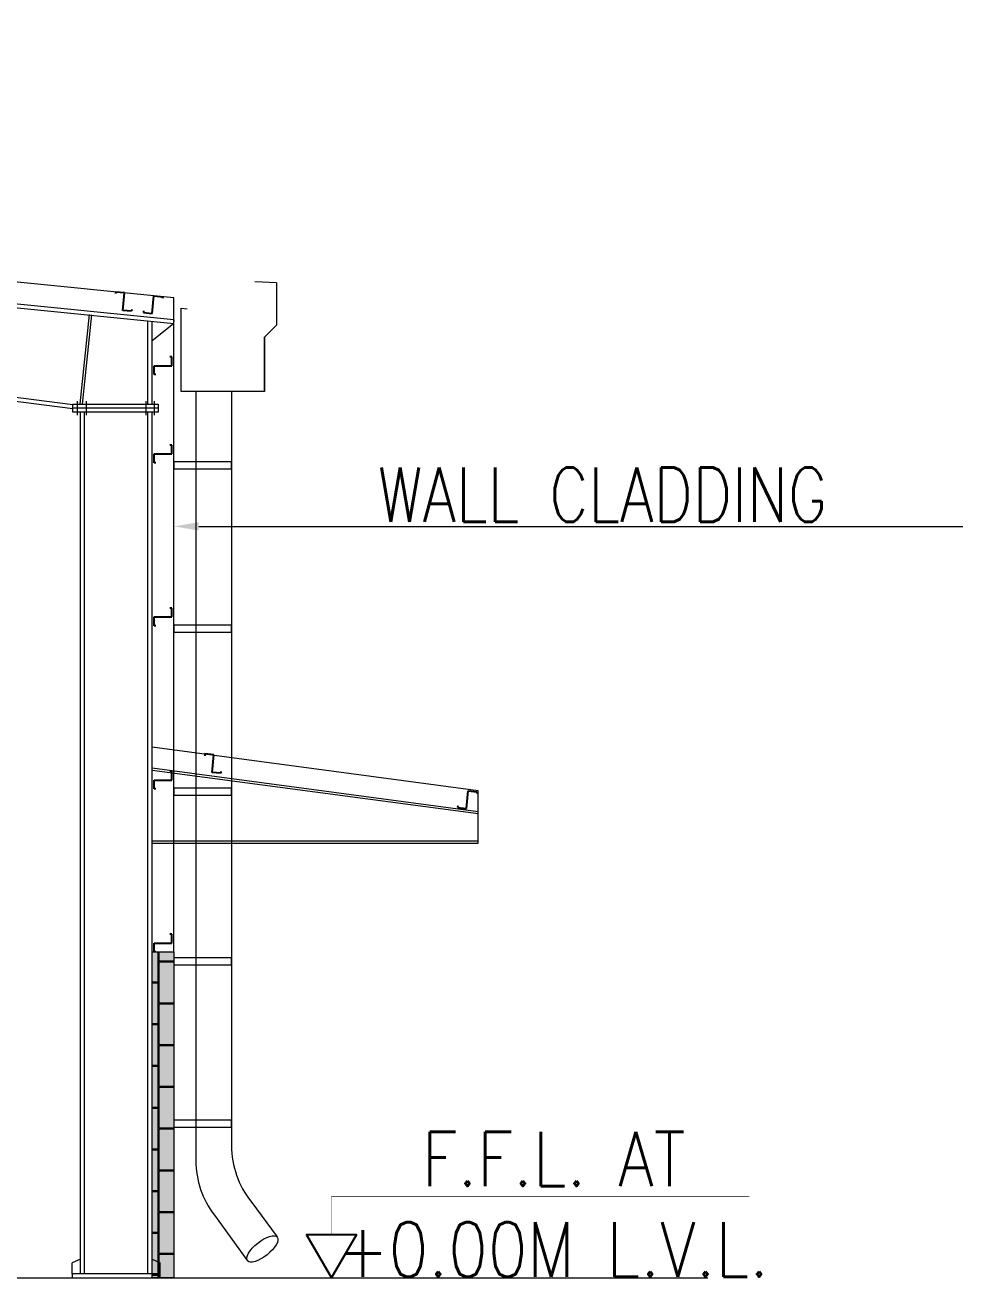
# Model space of a CAD drawing. Header units: millimetres. Extents: x 68421 to 1479662, y -51504 to 144751.
# Drawn here: x 631550 to 640173, y 73240 to 84764 of the extents above; entities that cross this region are included whole.
import ezdxf

# ---------------------------------------------------------------- set-up
doc = ezdxf.new("R2010")
doc.units = ezdxf.units.MM
doc.header["$LTSCALE"] = 0.35
doc.header["$MEASUREMENT"] = 0
doc.linetypes.add('CENTER', pattern=[6884.562, 4302.852, -860.57, 860.57, -860.57])
doc.linetypes.add('CONTIN', pattern=[0, 0, 0])
doc.layers.get('0').update_dxf_attribs({"linetype": 'CONTIN'})
doc.styles.add('ROMANT', font='simplex.shx')

msp = doc.modelspace()

# ---------------------------------------------------------------- hatches: boundary and pattern name
at = {"lineweight": 0}
msp.add_hatch(color=254, dxfattribs=at).paths.add_polyline_path([(632716.78451, 73239.66906), (632716.78451, 76239.66906), (632916.79799, 76239.66906), (632916.79799, 73239.66906)])

# ---------------------------------------------------------------- linework, layer by layer
at = {"color": 5, "lineweight": 0}
for p, q in [((632916.79799, 82254.57323), (607826.79799, 84763.57359)), ((632916.79799, 76239.66906), (632916.79799, 82254.57323)), ((632716.79675, 78125.45514), (635716.79675, 77724.19271))]:
    msp.add_line(p, q, dxfattribs=at)
at = {"lineweight": 0}
for p, q in [((632916.79799, 82015.28574), (627364.81468, 82570.48421)), ((632916.79799, 82053.57606), (627368.65557, 82608.38937)), ((632137.76405, 82102.35856), (632052.02419, 81280.52846)), ((632077.24257, 81277.49626), (632162.98232, 82099.32626)), ((632678.69426, 81277.76966), (632678.69826, 82039.09572)), ((632716.79426, 81277.76966), (632716.79827, 82035.28572)), ((631987.59413, 81232.91749), (627289.90676, 81831.94646)), ((631987.59413, 81271.49228), (627293.70412, 81869.92006)), ((631987.59413, 81277.76866), (632773.94423, 81277.76966)), ((631987.59413, 81201.56946), (631987.59413, 81277.76866)), ((632028.99416, 81303.16906), (632028.99428, 81176.16906)), ((632111.31923, 81303.17006), (632111.31929, 81176.17006)), ((632659.64421, 81303.17006), (632659.6443, 81176.17006)), ((632735.84422, 81303.17006), (632735.8443, 81176.17006)), ((632773.94423, 81277.76966), (632773.94429, 81201.56946)), ((632773.94426, 81239.67006), (631987.59413, 81239.66906)), ((632773.94429, 81201.56946), (631987.59413, 81201.56946)), ((632057.69609, 73277.76914), (632057.69426, 81201.56946)), ((632095.79609, 73277.76913), (632095.79426, 81201.56946)), ((632678.6961, 79302.76916), (632678.69426, 81201.56946)), ((632716.79609, 79302.76916), (632716.79426, 81201.56946)), ((632678.69799, 73277.76906), (632678.6961, 79335.56896)), ((632716.79799, 73277.76905), (632716.79609, 79335.56896)), ((632057.69607, 73411.58598), (631981.496, 73379.36914)), ((632716.79791, 73411.58593), (632792.99796, 73379.36906)), ((631981.496, 73277.76914), (631981.496, 73379.36914)), ((632792.99796, 73277.76906), (632792.99796, 73379.36906)), ((632792.99796, 73277.76906), (631981.496, 73277.76914)), ((631981.496, 73277.76914), (631981.496, 73239.66914)), ((631981.496, 73239.66914), (632792.99796, 73239.66906)), ((632716.79799, 73277.76905), (632057.69607, 73277.76915)), ((632792.99796, 73239.66906), (632792.99796, 73277.76906))]:
    msp.add_line(p, q, dxfattribs=at)
at = {"color": 4, "linetype": 'Continuous', "lineweight": 0}
for p, q in [((633861.03254, 82392.30577), (633661.15359, 82402.78099)), ((633861.03254, 82392.30577), (633861.03254, 82003.1189)), ((632985.60706, 81393.05216), (632985.60706, 82159.0646)), ((633749.83628, 81891.92265), (633861.03254, 82003.1189)), ((633749.83628, 81891.92265), (633749.83628, 81393.05216)), ((633749.83628, 81393.05216), (633749.83628, 81891.92265)), ((633749.83628, 81393.05216), (632985.60706, 81393.05216)), ((633120.06944, 81393.05216), (633120.06944, 74455.57859)), ((633448.16996, 81393.05216), (633448.16996, 74455.57859)), ((633120.06944, 74455.57859), (633120.06944, 74319.00579)), ((633626.14861, 73944.54763), (633866.16771, 73618.71385)), ((633290.61977, 73817.4883), (633594.19699, 73397.50923))]:
    msp.add_line(p, q, dxfattribs=at)
at = {"extrusion": (0, 0, -1)}
for p, q in [((632383.17186, 82307.93585), (632381.56089, 82291.82619)), ((632464.04848, 82299.84819), (632383.17186, 82307.93585)), ((632447.93883, 82138.75167), (632464.04848, 82299.84819)), ((632718.56121, 82111.68943), (632734.67087, 82272.78595)), ((632734.67087, 82272.78595), (632815.54749, 82264.69828)), ((632815.54749, 82264.69828), (632813.93653, 82248.58862)), ((632528.81545, 82130.66401), (632447.93883, 82138.75167)), ((632530.42642, 82146.77366), (632528.81545, 82130.66401)), ((632639.29556, 82135.88675), (632637.68459, 82119.77709)), ((632637.68459, 82119.77709), (632718.56121, 82111.68943)), ((632897.74559, 81710.9491), (632881.55558, 81710.9491)), ((632897.74561, 81629.6691), (632897.74559, 81710.9491)), ((632735.84561, 81629.66906), (632897.74561, 81629.6691)), ((632735.84563, 81548.38906), (632735.84561, 81629.66906)), ((632752.03563, 81548.38907), (632735.84563, 81548.38906)), ((632897.74559, 80900.9491), (632881.55558, 80900.9491)), ((632897.74561, 80819.6691), (632897.74559, 80900.9491)), ((632735.84561, 80819.66906), (632897.74561, 80819.6691)), ((632735.84563, 80738.38906), (632735.84561, 80819.66906)), ((632752.03563, 80738.38907), (632735.84563, 80738.38906)), ((632897.74604, 79400.9491), (632881.55604, 79400.9491)), ((632897.74607, 79319.6691), (632897.74604, 79400.9491)), ((632735.84607, 79319.66906), (632897.74607, 79319.6691)), ((632735.84609, 79238.38906), (632735.84607, 79319.66906)), ((632752.03609, 79238.38907), (632735.84609, 79238.38906)), ((633203.5688, 78058.9824), (633201.95784, 78042.87274)), ((633284.44543, 78050.89474), (633203.5688, 78058.9824)), ((633268.33577, 77889.79822), (633284.44543, 78050.89474)), ((632735.84654, 77819.66906), (632897.74654, 77819.6691)), ((632735.84656, 77738.38906), (632735.84654, 77819.66906)), ((632897.74652, 77900.9491), (632881.55651, 77900.9491)), ((632897.74654, 77819.6691), (632897.74652, 77900.9491)), ((633349.2124, 77881.71055), (633268.33577, 77889.79822)), ((633350.82336, 77897.8202), (633349.2124, 77881.71055)), ((632752.03656, 77738.38907), (632735.84656, 77738.38906)), ((635606.92458, 77559.03936), (635623.0342, 77720.13555)), ((635623.0342, 77720.13555), (635703.91082, 77712.04789)), ((635703.91082, 77712.04789), (635702.29986, 77695.93826)), ((635527.65892, 77583.23664), (635526.04795, 77567.12702)), ((635526.04795, 77567.12702), (635606.92458, 77559.03936)), ((632735.84701, 76319.66906), (632897.74701, 76319.6691)), ((632735.84703, 76238.38906), (632735.84701, 76319.66906)), ((632897.74699, 76400.9491), (632881.55698, 76400.9491)), ((632897.74701, 76319.6691), (632897.74699, 76400.9491)), ((632752.03703, 76238.38907), (632735.84703, 76238.38906))]:
    msp.add_line(p, q, dxfattribs=at)
at = {"linetype": 'Continuous', "lineweight": 0}
for p, q in [((632916.79799, 82053.57606), (632913.00686, 82015.66485)), ((632913.00686, 82015.66485), (632716.79747, 81859.13593)), ((582016.79799, 73239.66906), (632916.79799, 73239.66906)), ((632916.79799, 73239.66906), (637827.70717, 73239.66906))]:
    msp.add_line(p, q, dxfattribs=at)
at = {"linetype": 'CENTER', "lineweight": 0, "ltscale": 100}
msp.add_line((632985.60706, 82159.0646), (633038.80149, 82153.74516), dxfattribs=at)
at = {"color": 5, "linetype": 'CENTER', "lineweight": 0, "ltscale": 100}
for p, q in [((633448.16931, 80745.23789), (632916.79917, 80745.23758)), ((632916.79917, 80745.23758), (632916.79917, 80680.85908)), ((632916.79917, 80680.85908), (633448.16931, 80680.85939)), ((633448.16931, 80680.85939), (633448.16931, 80745.23789)), ((633448.16931, 79245.23789), (632916.79917, 79245.23758)), ((632916.79917, 79245.23758), (632916.79917, 79180.85908)), ((632916.79917, 79180.85908), (633448.16931, 79180.85939)), ((633448.16931, 79180.85939), (633448.16931, 79245.23789)), ((633448.16931, 77745.23789), (632916.79917, 77745.23758)), ((632916.79917, 77745.23758), (632916.79917, 77680.85908)), ((632916.79917, 77680.85908), (633448.16931, 77680.85939)), ((633448.16931, 77680.85939), (633448.16931, 77745.23789)), ((633448.16931, 76184.23789), (632916.79917, 76184.23758)), ((632916.79917, 76184.23758), (632916.79917, 76119.85908)), ((633448.16931, 76119.85939), (633448.16931, 76184.23789)), ((632916.79917, 76119.85908), (633448.16931, 76119.85939)), ((633448.16931, 74691.23789), (632916.79917, 74691.23758)), ((632916.79917, 74691.23758), (632916.79917, 74626.85908)), ((633448.16931, 74626.85939), (633448.16931, 74691.23789)), ((632916.79917, 74626.85908), (633448.16931, 74626.85939))]:
    msp.add_line(p, q, dxfattribs=at)
at = {"color": 6, "linetype": 'Continuous', "lineweight": 0}
msp.add_line((633146.79799, 80152.68865), (640172.79799, 80152.68865), dxfattribs=at)
at = {"color": 7, "lineweight": 0}
for p, q in [((632716.79675, 77931.11545), (635716.79675, 77531.11545)), ((632716.79675, 77911.0157), (635716.79675, 77511.0157)), ((632716.79675, 77259.66906), (635714.79675, 77259.66906)), ((632716.79675, 77239.66906), (635716.79675, 77239.66906))]:
    msp.add_line(p, q, dxfattribs=at)
at = {"color": 5, "linetype": 'Continuous', "lineweight": 0}
msp.add_line((635716.79675, 77531.11545), (635716.79675, 77724.19271), dxfattribs=at)
at = {"color": 0, "linetype": 'Continuous', "lineweight": 0}
msp.add_line((635716.79675, 77239.66906), (635716.79675, 77531.11545), dxfattribs=at)
at = {"color": 252, "lineweight": 0}
for p, q in [((632716.78451, 73239.66906), (632716.78451, 76239.66906)), ((632716.78451, 76239.66906), (632916.79799, 76239.66906)), ((632916.79799, 76239.66906), (632916.79799, 73239.66906)), ((632916.79799, 73239.66906), (632716.78451, 73239.66906))]:
    msp.add_line(p, q, dxfattribs=at)
at = {"color": 252, "linetype": 'Continuous', "lineweight": 0}
for p, q in [((632772.45229, 75963.31556), (632772.45229, 76239.66906)), ((632781.45229, 76155.31556), (632781.45229, 76239.66906)), ((632781.45229, 76155.31556), (632916.79799, 76155.31556)), ((632781.45229, 75771.31556), (632781.45229, 76146.31556)), ((632781.45229, 76146.31556), (632916.79799, 76146.31556)), ((632716.78451, 75963.31556), (632772.45229, 75963.31556)), ((632716.78451, 75954.31556), (632772.45229, 75954.31556)), ((632772.45229, 75579.31556), (632772.45229, 75954.31556)), ((632781.45229, 75771.31556), (632916.79799, 75771.31556)), ((632781.45229, 75387.31556), (632781.45229, 75762.31556)), ((632781.45229, 75762.31556), (632916.79799, 75762.31556)), ((632716.78451, 75579.31556), (632772.45229, 75579.31556)), ((632716.78451, 75570.31556), (632772.45229, 75570.31556)), ((632772.45229, 75195.31556), (632772.45229, 75570.31556)), ((632781.45229, 75387.31556), (632916.79799, 75387.31556)), ((632781.45229, 75003.31556), (632781.45229, 75378.31556)), ((632781.45229, 75378.31556), (632916.79799, 75378.31556)), ((632716.78451, 75195.31556), (632772.45229, 75195.31556)), ((632716.78451, 75186.31556), (632772.45229, 75186.31556)), ((632772.45229, 74811.31556), (632772.45229, 75186.31556)), ((632781.45229, 75003.31556), (632916.79799, 75003.31556)), ((632781.45229, 74619.31556), (632781.45229, 74994.31556)), ((632781.45229, 74994.31556), (632916.79799, 74994.31556)), ((632716.78451, 74811.31556), (632772.45229, 74811.31556)), ((632716.78451, 74802.31556), (632772.45229, 74802.31556)), ((632772.45229, 74427.31556), (632772.45229, 74802.31556)), ((632781.45229, 74619.31556), (632916.79799, 74619.31556)), ((632781.45229, 74235.31556), (632781.45229, 74610.31556)), ((632781.45229, 74610.31556), (632916.79799, 74610.31556)), ((632716.78451, 74427.31556), (632772.45229, 74427.31556)), ((632716.78451, 74418.31556), (632772.45229, 74418.31556)), ((632772.45229, 74043.31556), (632772.45229, 74418.31556)), ((632781.45229, 74235.31556), (632916.79799, 74235.31556)), ((632781.45229, 73851.31556), (632781.45229, 74226.31556)), ((632781.45229, 74226.31556), (632916.79799, 74226.31556)), ((632716.78451, 74043.31556), (632772.45229, 74043.31556)), ((632716.78451, 74034.31556), (632772.45229, 74034.31556)), ((632772.45229, 73659.31556), (632772.45229, 74034.31556)), ((632781.45229, 73851.31556), (632916.79799, 73851.31556)), ((632781.45229, 73467.31556), (632781.45229, 73842.31556)), ((632781.45229, 73842.31556), (632916.79799, 73842.31556)), ((632716.78451, 73659.31556), (632772.45229, 73659.31556)), ((632716.78451, 73650.31556), (632772.45229, 73650.31556)), ((632772.45229, 73275.31556), (632772.45229, 73650.31556)), ((632781.45229, 73467.31556), (632916.79799, 73467.31556)), ((632781.45229, 73239.66906), (632781.45229, 73458.31556)), ((632781.45229, 73458.31556), (632916.79799, 73458.31556)), ((632716.78451, 73275.31556), (632772.45229, 73275.31556)), ((632716.78451, 73266.31556), (632772.45229, 73266.31556)), ((632772.45229, 73239.66906), (632772.45229, 73266.31556))]:
    msp.add_line(p, q, dxfattribs=at)
at = {"const_width": 4.59479}
msp.add_lwpolyline([(634367.58643, 73637.58941), (634367.58643, 73990.1784), (638209.47863, 73990.1784)], dxfattribs=at)
at = {"color": 1}
msp.add_lwpolyline([(634367.58643, 73239.66906), (634597.32585, 73637.58941), (634137.847, 73637.58941)], close=True, dxfattribs=at)
at = {"color": 4, "linetype": 'Continuous', "lineweight": 0}
for centre, end in [((634270.82214, 74455.57859), 218.403767145), ((633942.72163, 74319.00579), 217.56310878)]:
    msp.add_arc(centre, 822.65219, 180, end, dxfattribs=at)
msp.add_ellipse((633731.54885, 73506.38768), major_axis=(-137.35186, -108.87845), ratio=0.3921056148, dxfattribs=at)
at = {"color": 6, "linetype": 'Continuous', "lineweight": 0}
msp.add_solid([(633146.79799, 80114.35532), (632916.79799, 80152.68865), (633146.79799, 80191.02199)], dxfattribs=at)
at = {"color": 1}
msp.add_solid([(634137.847, 73637.58941), (634597.32585, 73637.58941), (634366.63603, 73239.66906), (634137.847, 73637.58941)], dxfattribs=at)

# ---------------------------------------------------------------- texts
at = {"color": 7, "linetype": 'ByBlock', "lineweight": 0, "style": 'ROMANT', "width": 0.8}
msp.add_text('WALL CLADDING', height=500, dxfattribs=at).set_placement((634792.0837, 80193.64103))
at = {"lineweight": 0, "style": 'ROMANT', "width": 0.85}
for s, p in [('F.F.L. AT', (635198.36411, 74084.56332)), ('+0.00M L.V.L.', (634419.19744, 73251.22999))]:
    msp.add_text(s, height=500, dxfattribs=at).set_placement(p)

doc.saveas('drawing.dxf')
